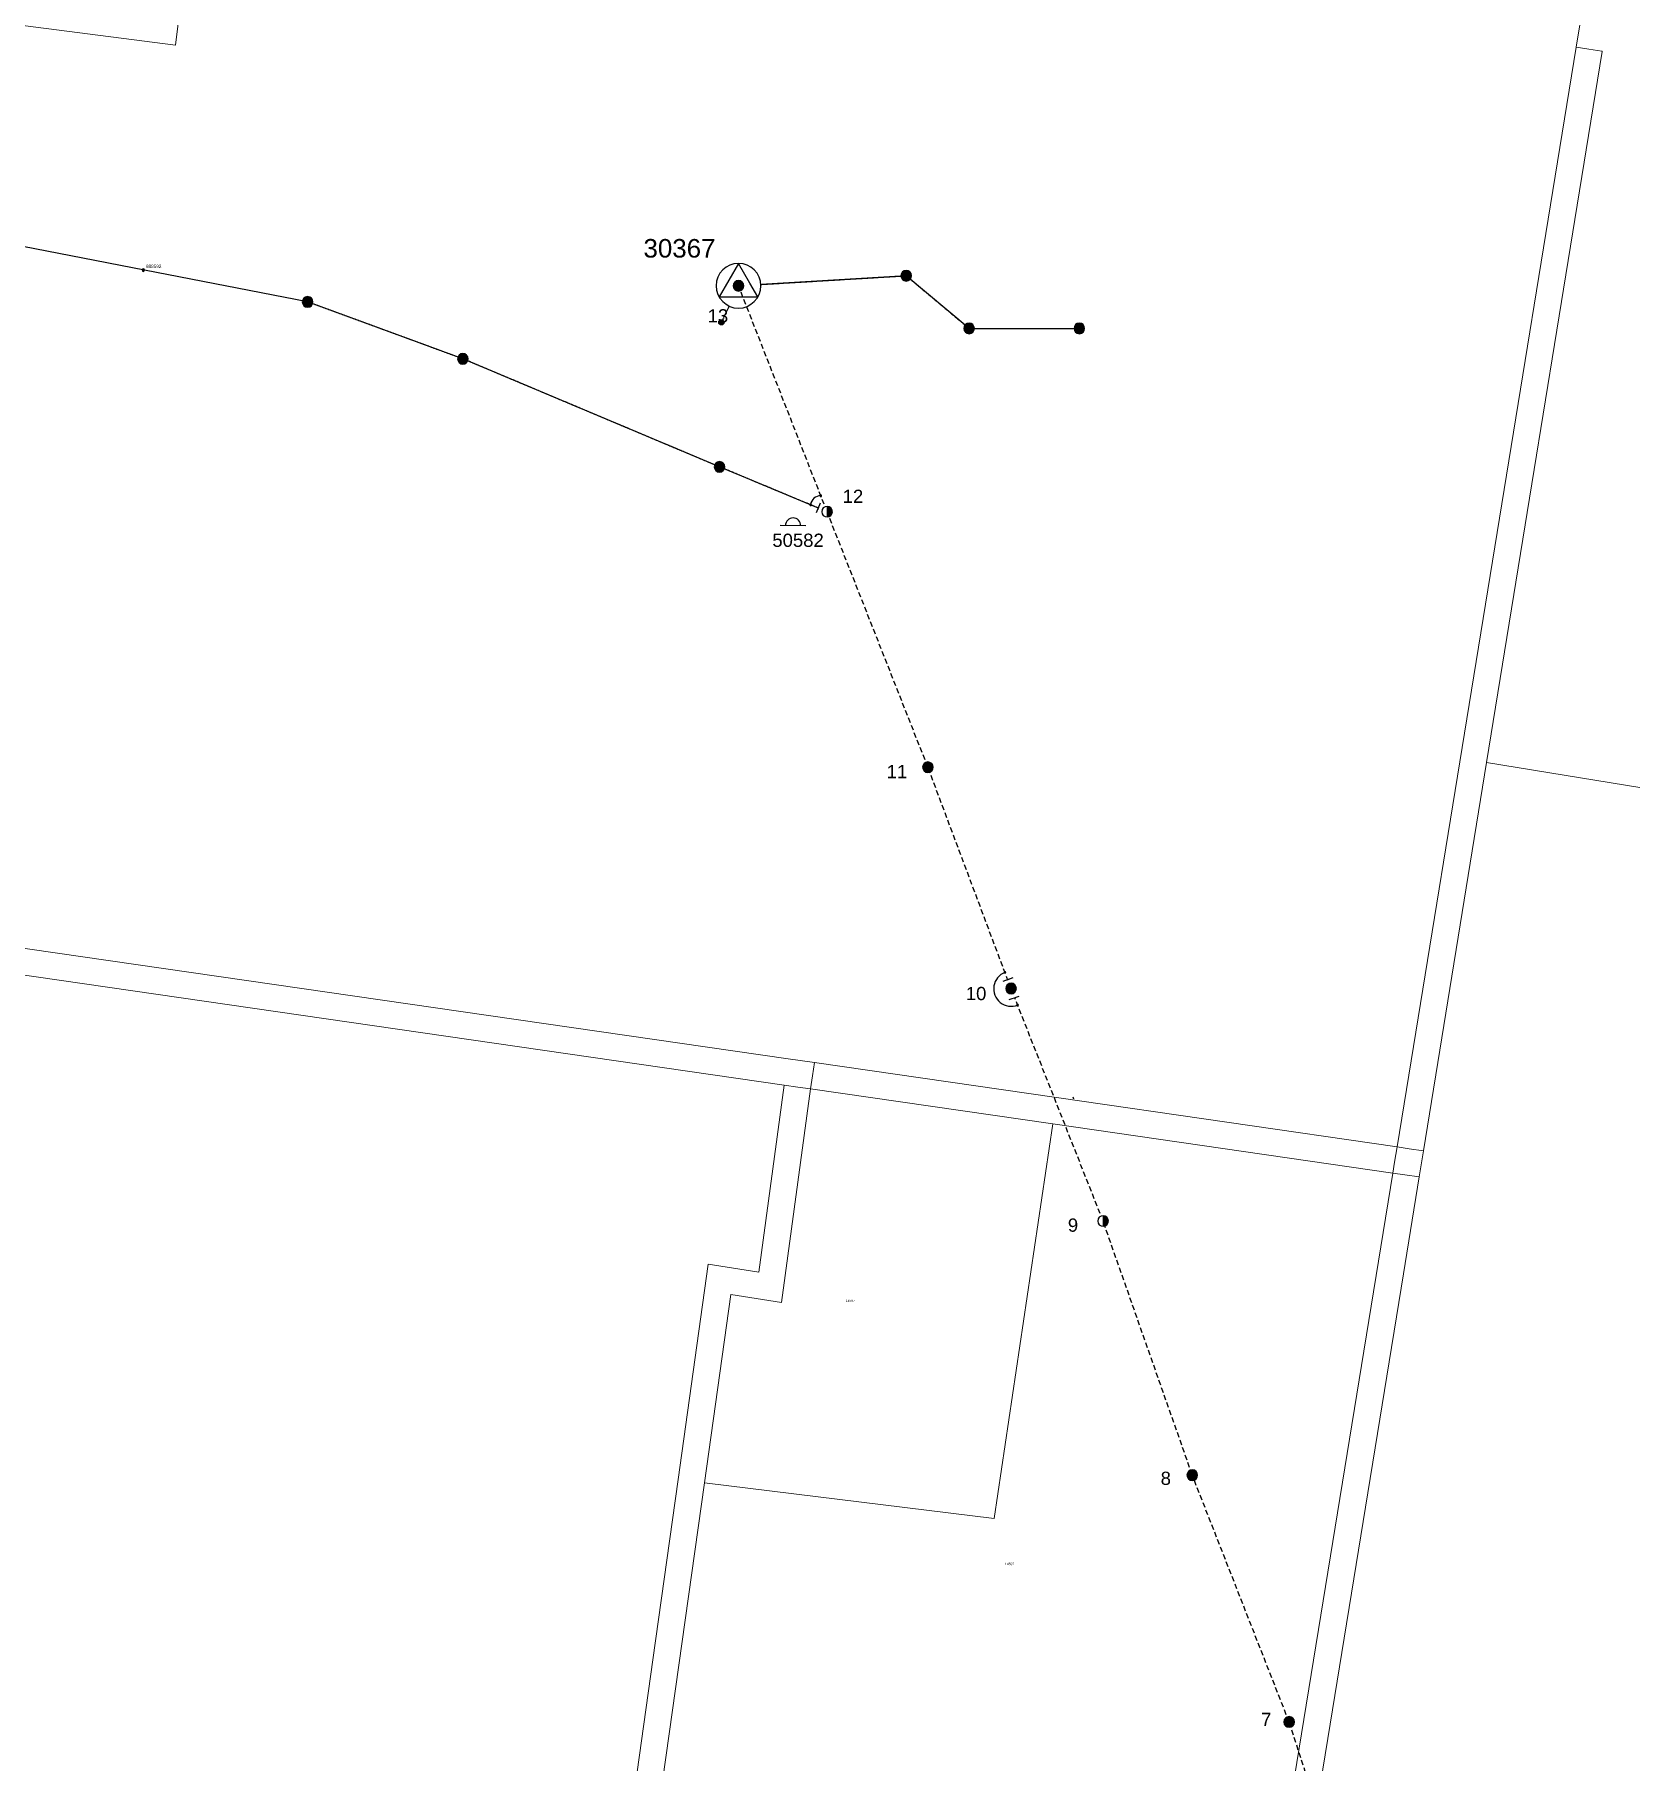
# Model space of a CAD drawing. Header units: metres. Extents: x 231386 to 236041, y 6156846 to 6161532.
# Drawn here: x 232676 to 233882, y 6158582 to 6159886 of the extents above; entities that cross this region are included whole.
import ezdxf
from ezdxf.enums import TextEntityAlignment as Align

# ---------------------------------------------------------------- set-up
doc = ezdxf.new("R2010")
doc.units = ezdxf.units.M
doc.linetypes.add('Cable Exist OH', pattern=[1, 1, 0])
doc.linetypes.add('Cable New OH', pattern=[6, 4, -2])
doc.layers.get('0').update_dxf_attribs({"color": 6})
doc.layers.add('Cadastre Land Parcels_SP_EXT', color=9, linetype='Continuous', lineweight=5)
doc.layers.add('Cadastre Roads_SP_EXT', color=9, linetype='Continuous', lineweight=5)
for name, color, linetype in [('Equip_LV_MOD', 3, 'Continuous'), ('Equip_SP_HV_MOD', 3, 'Continuous'), ('Mains_HV_MOD', 3, 'Continuous'), ('Mains_HV_NEW', 2, 'Continuous'), ('Mains_HV_New_B10', 2, 'Continuous'), ('Mains_HV_NEW_Hardwired', 2, 'Continuous'), ('Mains_LV_EXT', 7, 'Continuous'), ('Mains_LV_MOD', 3, 'Continuous'), ('OH_Details_NEW', 2, 'Continuous'), ('OH_Details_SP_MISC', 7, 'Continuous'), ('Sub_SP_TR_HV_LV_MOD', 3, 'Continuous'), ('SupportsOH_SP_TR_HV_LV_SL_EXT', 7, 'Continuous'), ('SupportsOH_SP_TR_HV_LV_SL_MOD', 3, 'Continuous'), ('SupportsOH_SP_TR_HV_LV_SL_NEW', 2, 'Continuous')]:
    doc.layers.add(name, color=color, linetype=linetype)
doc.layers.get('0').freeze()
doc.styles.add('iecARIAL', font='arial.ttf', dxfattribs={"height": 2})
doc.styles.add('POLE_LABEL', font='arial.ttf')
doc.styles.get("Standard").update_dxf_attribs({"font": 'arial.ttf'})

# ---------------------------------------------------------------- blocks, each defined once
blk = doc.blocks.new('SUB_POLE_EXT')
blk.add_wipeout([(0, 4.22), (0.42, 4.2), (0.83, 4.14), (1.21, 4.05), (1.62, 3.9), (1.99, 3.72), (2.35, 3.51), (2.68, 3.26), (2.99, 2.99), (3.28, 2.66), (3.52, 2.34), (3.76, 1.92), (3.9, 1.62), (4.04, 1.23), (4.18, 0.63), (4.22, 0), (4.18, -0.61), (4.06, -1.15), (3.9, -1.62), (3.58, -2.24), (3.22, -2.73), (2.97, -3.01), (2.68, -3.26), (2.36, -3.5), (2, -3.72), (1.64, -3.89), (1.25, -4.03), (0.82, -4.14), (0.42, -4.2), (0, -4.22), (-0.41, -4.2), (-0.8, -4.15), (-1.21, -4.05), (-1.62, -3.9), (-1.99, -3.73), (-2.35, -3.51), (-2.68, -3.26), (-2.96, -3.02), (-3.23, -2.72), (-3.51, -2.35), (-3.71, -2.01), (-3.91, -1.6), (-4.05, -1.21), (-4.16, -0.76), (-4.22, -0.14), (-4.21, 0.39), (-4.14, 0.83), (-4.03, 1.27), (-3.9, 1.63), (-3.71, 2.02), (-3.5, 2.37), (-3.28, 2.67), (-2.99, 2.99), (-2.68, 3.27), (-2.33, 3.52), (-1.98, 3.73), (-1.63, 3.9), (-1.2, 4.05), (-0.78, 4.15), (-0.4, 4.21)])
blk.add_line((2.16, 0.48), (2.16, 0.48, 0))
blk.add_lwpolyline([(-4.22, 0, 1), (4.22, 0, 1)], format="xyb", close=True)
blk.add_lwpolyline([(2.14, 0.52), (0, 4.22), (-3.66, -2.11), (3.66, -2.11)], close=True)
for tag, height, flags, p in [('ASSET_NUM', 3.5, 8, (2, 2)), ('STREET_CODE', 0.2, 9, (1.5, 0)), ('CONSTRUCTED_VOLTAGE', 0.2, 9, (1.5, -0.2)), ('OPERATING_VOLTAGE', 0.2, 9, (1.5, -0.6)), ('OPERATED_BY', 0.2, 9, (1.5, -0.8)), ('ORIENTATION', 0.2, 9, (1.5, -1.2)), ('OWNED_BY', 0.2, 9, (1.5, -1.4)), ('SECONDARY_VOLTAGE', 0.2, 9, (1.5, -1.6)), ('STATE', 0.2, 9, (1.5, -1.8)), ('SUBSTATION_TYPE', 0.2, 9, (1.5, -2)), ('STREETNAME', 0.2, 9, (1.5, -2.8)), ('SUBURB', 0.2, 9, (1.5, -3)), ('NO_PHASES', 0.2, 9, (1.5, -0.4)), ('MAINTAINED_BY', 0.2, 9, (1.5, -1)), ('USAGE', 0.2, 9, (1.5, -2.2)), ('LEGEND', 0.2, 9, (1.5, -2.4)), ('LOCATION', 0.2, 9, (1.5, -2.6)), ('NOTES', 0.2, 9, (1.5, -3.2)), ('Z', 0.2, 1, (1.5, -3.4))]:
    blk.add_attdef(tag, text='', height=height, dxfattribs=dict(flags=flags)).set_placement(p, align=Align.MIDDLE_LEFT)
blk = doc.blocks.new('POLE_EXT')
blk.add_hatch(color=256).paths.add_polyline_path([(-1, 0, 1), (1, 0, 1)])
blk.add_lwpolyline([(-1, 0, 1), (1, 0, 1)], format="xyb", close=True)
for tag, height, flags, p in [('pNumber', 2.5, 8, (-17.84, 2.07)), ('OWNED_BY', 0.2, 9, (1.35, -0.4)), ('SPECIAL_USE', 0.2, 9, (1.35, -0.8)), ('STATE', 0.2, 9, (1.35, -1)), ('cLV', 0.2, 9, (1.35, -1.4)), ('hDepth', 0.2, 9, (1.35, -1.6)), ('hDia', 0.2, 9, (1.35, -1.8)), ('cHV', 0.2, 9, (1.35, -2)), ('PARENT', 0.2, 9, (1.35, -0.6)), ('USAGE', 0.2, 9, (1.35, -1.2)), ('LBRACKET', 0.2, 9, (1.35, -2.2)), ('LExisting', 0.2, 9, (1.35, -2.4)), ('LANTNUMBER', 0.2, 9, (1.35, -2.6)), ('LOther', 0.2, 9, (1.35, -2.8)), ('LRemove', 0.2, 9, (1.35, -3)), ('LEGEND', 0.2, 9, (1.35, -3.2)), ('cLinedev', 0.2, 9, (1.35, -3.4)), ('pExisting', 0.2, 9, (1.35, -3.8)), ('pFooting', 0.2, 9, (1.35, -4.4)), ('pNew', 0.2, 9, (1.35, -4.6)), ('pRelocate', 0.2, 9, (1.35, -5)), ('pRemove', 0.2, 9, (1.35, -5.2)), ('pReplace', 0.2, 9, (1.35, -5.4)), ('pStay', 0.2, 9, (1.35, -5.6)), ('pType', 0.2, 9, (1.35, -5.8)), ('cspan', 0.2, 9, (1.35, -6)), ('STREETNAME', 0.2, 9, (1.35, -6.2)), ('SUBURB', 0.2, 9, (1.35, -6.4)), ('LOCATION', 0.2, 9, (1.35, -3.6)), ('PFNUMBER', 0.2, 9, (1.35, -4)), ('NEWPFNUMBER', 0.2, 9, (1.35, -4.2)), ('NOTES', 0.2, 9, (1.35, -6.6)), ('OPERATED_BY', 0.2, 9, (1.36, -7.01)), ('MAINTAINED_BY', 0.2, 9, (1.36, -6.81))]:
    blk.add_attdef(tag, text='', height=height, dxfattribs=dict(flags=flags)).set_placement(p, align=Align.MIDDLE_LEFT)
at = {"style": 'POLE_LABEL'}
for tag, height, flags, p in [('ASSET_NUM', 2.5, 8, (2, 2)), ('STRUCTURE_PLANT_NUMBER', 0.2, 9, (1.35, 0.03)), ('STREET_CODE', 0.2, 9, (1.35, -0.2))]:
    blk.add_attdef(tag, text='', height=height, dxfattribs=dict(at, flags=flags)).set_placement(p, align=Align.MIDDLE_LEFT)
at = {"flags": 1}
blk.add_attdef('Z', (1.35, -7.33), '', height=0.2, dxfattribs=at)
blk = doc.blocks.new('*U41')
blk.add_line((-7.54, -7.46), (-12.03, -9.15))
blk.add_lwpolyline([(-8.43, -7.8, 0.414214), (-10.29, -6.96, 0.414214), (-11.13, -8.81)], format="xyb")
for tag, height, flags, p in [('ASSET_NUM', 2.5, 8, (2, 2)), ('STREET_CODE', 0.2, 9, (1.5, 0)), ('ACTUAL_STATUS', 0.2, 9, (1.5, -0.2)), ('CONSTRUCTED_VOLTAGE', 0.2, 9, (1.5, -0.4)), ('OPERATING_VOLTAGE', 0.2, 9, (1.5, -0.8)), ('ORIENTATION', 0.2, 9, (1.5, -1)), ('OWNED_BY', 0.2, 9, (1.5, -1.2)), ('OPERATED_BY', 0.2, 9, (1.5, -1.4)), ('STATE', 0.2, 9, (1.5, -1.8)), ('SWITCH_TYPE', 0.2, 9, (1.5, -2)), ('STREETNAME', 0.2, 9, (1.5, -2.8)), ('SUBURB', 0.2, 9, (1.5, -3)), ('NO_PHASES', 0.2, 9, (1.5, -0.6)), ('MAINTAINED_BY', 0.2, 9, (1.5, -1.6)), ('USAGE', 0.2, 9, (1.5, -2.2)), ('LEGEND', 0.2, 9, (1.5, -2.4)), ('LOCATION', 0.2, 9, (1.5, -2.6)), ('NOTES', 0.2, 9, (1.5, -3.2)), ('Z', 0.2, 1, (1.5, -3.6)), ('LABEL_ALIGNMENT', 0.2, 9, (1.5, -3.4))]:
    blk.add_attdef(tag, text='', height=height, dxfattribs=dict(flags=flags)).set_placement(p, align=Align.MIDDLE_LEFT)
blk = doc.blocks.new('End Shackle_EXT')
blk.add_wipeout([(0, 0.3), (1.8, 0.3), (1.8, -0.3), (0, -0.3)])
blk.add_line((1.8, -1), (1.8, 1))
at = {"flags": 1}
blk.add_attdef('Z', (0, 0), '', height=0.2, dxfattribs=at)
at = {"flags": 9}
for tag, p in [('CONNECTOR_TYPE', (0, 0)), ('CONSTRUCTED_VOLTAGE', (0, -0.2)), ('NO_PHASES', (0, -0.4)), ('OPERATING_VOLTAGE', (0, -0.6)), ('ORIENTATION', (0, -0.8)), ('OWNED_BY', (0, -1)), ('STATE', (0, -1.2)), ('USAGE', (0, -1.4)), ('NOTES', (0, -1.6))]:
    blk.add_attdef(tag, text='', height=0.2, dxfattribs=at).set_placement(p, align=Align.MIDDLE_LEFT)
blk = doc.blocks.new('CONNECTOR_NODE_EXT')
h = blk.add_hatch(color=256)
edge = h.paths.add_edge_path()
edge.add_arc((0, 0), 0.5, 0, 360)
blk.add_circle((0, 0), 0.5)
at = {"flags": 1}
blk.add_attdef('Z', (0, 0), '', height=0.2, dxfattribs=at)
at = {"flags": 9}
for tag, p in [('CONNECTOR_TYPE', (0, 0)), ('CONSTRUCTED_VOLTAGE', (0, -0.2)), ('OPERATING_VOLTAGE', (0, -0.6)), ('ORIENTATION', (0, -0.8)), ('SUBTYPE', (0, -1)), ('NO_PHASES', (0, -0.4)), ('USAGE', (0, -1.2)), ('NOTES', (0, -1.4))]:
    blk.add_attdef(tag, text='', height=0.2, dxfattribs=at).set_placement(p, align=Align.MIDDLE_LEFT)
blk = doc.blocks.new('POLE_REPLACE_NEW')
for tag, flags, p in [('cLinedev', 9, (1.5, -3.2)), ('LRemove', 9, (1.5, -2.8)), ('LEGEND', 9, (1.5, -3)), ('cspan', 9, (1.5, -5.6)), ('SUBURB', 9, (1.5, -5.8)), ('STREETNAME', 9, (1.5, -6)), ('OPERATED_BY', 9, (1.5, -6.6)), ('pExisting', 9, (1.5, -3.4)), ('PFNUMBER', 9, (1.5, -3.6)), ('NEWPFNUMBER', 9, (1.5, -3.8)), ('pFooting', 9, (1.5, -4)), ('pNew', 9, (1.5, -4.2)), ('pNumber', 9, (1.5, -4.4)), ('pRelocate', 9, (1.5, -4.6)), ('pRemove', 9, (1.5, -4.8)), ('pReplace', 9, (1.5, -5)), ('pStay', 9, (1.5, -5.2)), ('pType', 9, (1.5, -5.4)), ('LOCATION', 9, (1.5, -6.2)), ('NOTES', 9, (1.5, -6.4)), ('Z', 1, (1.5, -7)), ('MAINTAINED_BY', 9, (1.5, -6.8))]:
    blk.add_attdef(tag, text='', height=0.2, dxfattribs=dict(flags=flags)).set_placement(p, align=Align.MIDDLE_LEFT)
blk.add_wipeout([(0, 1), (-0.13, 0.99), (-0.25, 0.97), (-0.37, 0.93), (-0.48, 0.88), (-0.59, 0.81), (-0.68, 0.73), (-0.77, 0.64), (-0.84, 0.54), (-0.9, 0.43), (-0.95, 0.31), (-0.98, 0.19), (-1, 0.06), (-1, -0.06), (-0.98, -0.19), (-0.95, -0.31), (-0.9, -0.43), (-0.84, -0.54), (-0.77, -0.64), (-0.68, -0.73), (-0.59, -0.81), (-0.48, -0.88), (-0.37, -0.93), (-0.25, -0.97), (-0.13, -0.99), (0, -1), (0.13, -0.99), (0.25, -0.97), (0.37, -0.93), (0.48, -0.88), (0.59, -0.81), (0.68, -0.73), (0.77, -0.64), (0.84, -0.54), (0.9, -0.43), (0.95, -0.31), (0.98, -0.19), (1, -0.06), (1, 0.06), (0.98, 0.19), (0.95, 0.31), (0.9, 0.43), (0.84, 0.54), (0.77, 0.64), (0.68, 0.73), (0.59, 0.81), (0.48, 0.88), (0.37, 0.93), (0.25, 0.97), (0.13, 0.99)])
h = blk.add_hatch(color=256)
edge = h.paths.add_edge_path()
edge.add_arc((0, 0), 1, 270, 450)
edge.add_line((0, 1), (0, -1))
blk.add_lwpolyline([(0, 1), (0, -1)])
at = {"lineweight": -3}
blk.add_arc((0, 0), 1, 90, 270, dxfattribs=at)
blk.add_arc((0, 0), 1, 270, 90)
for tag, height, flags, p in [('ASSET_NUM', 2.5, 8, (2, 2)), ('STREET_CODE', 0.2, 9, (1.5, 0)), ('OWNED_BY', 0.2, 9, (1.5, -0.2)), ('SPECIAL_USE', 0.2, 9, (1.5, -0.6)), ('STATE', 0.2, 9, (1.5, -0.8)), ('cLV', 0.2, 9, (1.5, -1.2)), ('cHV', 0.2, 9, (1.5, -1.8)), ('PARENT', 0.2, 9, (1.5, -0.4)), ('USAGE', 0.2, 9, (1.5, -1)), ('hDepth', 0.2, 9, (1.5, -1.4)), ('hDia', 0.2, 9, (1.5, -1.6)), ('LBRACKET', 0.2, 9, (1.5, -2)), ('LExisting', 0.2, 9, (1.5, -2.2)), ('LANTNUMBER', 0.2, 9, (1.5, -2.4)), ('LOther', 0.2, 9, (1.5, -2.6))]:
    blk.add_attdef(tag, text='', height=height, dxfattribs=dict(flags=flags)).set_placement(p, align=Align.MIDDLE_LEFT)
at = {"style": 'POLE_LABEL', "flags": 9}
blk.add_attdef('STRUCTURE_PLANT_NUMBER', text='', height=0.2, dxfattribs=at).set_placement((1.5, 0.24), align=Align.MIDDLE_LEFT)
blk = doc.blocks.new('End Shackle_NEW')
at = {"flags": 9}
for tag, p in [('OPERATED_BY', (0, -2.01)), ('MAINTAINED_BY', (0, -1.81))]:
    blk.add_attdef(tag, text='', height=0.2, dxfattribs=at).set_placement(p, align=Align.MIDDLE_LEFT)
blk.add_wipeout([(-0.25, 0), (-0.25, 1.81), (0.25, 1.82), (0.25, 0)])
blk.add_line((1, 1.81), (-1, 1.81))
at = {"flags": 1}
blk.add_attdef('Z', (0, 0), '', height=0.2, dxfattribs=at)
at = {"flags": 9}
for tag, p in [('CONNECTOR_TYPE', (0, 0)), ('CONSTRUCTED_VOLTAGE', (0, -0.2)), ('OPERATING_VOLTAGE', (0, -0.6)), ('ORIENTATION', (0, -0.8)), ('OWNED_BY', (0, -1)), ('STATE', (0, -1.2)), ('NO_PHASES', (0, -0.4)), ('USAGE', (0, -1.4)), ('NOTES', (0, -1.6))]:
    blk.add_attdef(tag, text='', height=0.2, dxfattribs=at).set_placement(p, align=Align.MIDDLE_LEFT)
blk = doc.blocks.new('BOND POINT')
blk.add_hatch(color=256).paths.add_polyline_path([(-1, 0, 1), (1, 0, 1)])
blk.add_lwpolyline([(-1, 0, 1), (1, 0, 1)], format="xyb", close=True)

msp = doc.modelspace()

# ---------------------------------------------------------------- linework, layer by layer
at = {"layer": 'Cadastre Land Parcels_SP_EXT', "linetype": 'Continuous'}
msp.add_lwpolyline([(232883.3, 6160693.1), (232782.8, 6159877.8), (232546.1, 6159908.3)], dxfattribs=at)
for points in [[(234500, 6158819.9), (234562.9, 6159207.5), (234171.4, 6159271.3), (233773.1, 6159336.3), (233725.4, 6159042.8), (233722.2, 6159023.3), (233710.3, 6158950), (233644.1, 6158543.4), (234434.2, 6158415.3), (234500, 6158819.9)], [(233242.4, 6159092.6), (232439, 6159208.7), (232348.2, 6158557.1), (232210.8, 6158573.3), (232189.2, 6158425.8), (232843, 6158335.7), (233093.2, 6158301.3), (233126.1, 6158536.1), (233143.2, 6158658.6), (233162.3, 6158794.8), (233185.1, 6158957.2), (233223.4, 6158951.3), (233242.4, 6159092.6)], [(233445.4, 6159063.2), (233262.3, 6159089.7), (233240.6, 6158928.4), (233202.2, 6158934.3), (233182.3, 6158792.3), (233401.2, 6158765.2), (233445.4, 6159063.2)], [(233702.3, 6159026.1), (233445.4, 6159063.2), (233401.2, 6158765.2), (233182.3, 6158792.3), (233163, 6158654.6), (233145.9, 6158532.9), (233610, 6158458.8), (233624.3, 6158547), (233702.3, 6159026.1)]]:
    msp.add_lwpolyline(points, close=True, dxfattribs=at)
at = {"layer": 'Cadastre Roads_SP_EXT', "linetype": 'Continuous'}
for points in [[(233860.2, 6159873.3), (233850.3, 6159874.9), (233840.7, 6159876.4), (233705.6, 6159046), (233714.6, 6159044.5), (233725.4, 6159042.8), (233773.1, 6159336.3), (233860.5, 6159873.2), (233860.2, 6159873.3)], [(233703.6, 6159034.3), (233705.6, 6159046), (233448.3, 6159083.2), (233265.3, 6159109.7), (233263.8, 6159099.6), (233262.3, 6159089.7), (233445.4, 6159063.2), (233702.3, 6159026.1), (233703.6, 6159034.3)], [(233262.3, 6159089.7), (233252.7, 6159091.1), (233242.4, 6159092.6), (233223.4, 6158951.3), (233185.1, 6158957.2), (233162.3, 6158794.8), (233143.2, 6158658.6), (233126.1, 6158536.1), (233145.9, 6158532.9), (233163, 6158654.6), (233182.3, 6158792.3), (233202.2, 6158934.3), (233240.6, 6158928.4), (233262.3, 6159089.7)], [(233710.3, 6158950), (233722.2, 6159023.3), (233711.4, 6159024.8), (233702.3, 6159026.1), (233624.3, 6158547), (233633.8, 6158545.3), (233644.1, 6158543.4), (233710.3, 6158950)]]:
    msp.add_lwpolyline(points, close=True, dxfattribs=at)
at = {"layer": 'Mains_HV_New_B10', "linetype": 'Cable New OH'}
msp.add_lwpolyline([(233649.4, 6158533.2), (233624, 6158611.5), (233550.8, 6158798), (233483.4, 6158989.9), (233413.9, 6159165.5)], dxfattribs=at)
at = {"layer": 'Mains_HV_New_B10', "color": 7, "linetype": 'Cable New OH'}
msp.add_lwpolyline([(233461.3, 6159082), (233460.7, 6159083.5)], dxfattribs=at)
at = {"layer": 'Mains_HV_NEW_Hardwired', "linetype": 'Continuous'}
msp.add_arc((233414, 6159165.3), 13.2, 110.6293, 291.3719, dxfattribs=at).dxf.unprotected_set("ltscale", 0)
at = {"layer": 'Mains_LV_MOD', "linetype": 'Cable Exist OH'}
for points in [[(233208, 6159696.2), (233195.1, 6159668.6)], [(233208, 6159696.2), (233334.7, 6159703.8), (233382.2, 6159664)]]:
    msp.add_lwpolyline(points, dxfattribs=at)
at = {"layer": 'OH_Details_SP_MISC', "color": 7, "linetype": 'Continuous', "flags": 128}
for points in [[(232882.5, 6159684), (232759.4, 6159707.9), (232638.6, 6159731.4)], [(233382.2, 6159664), (233334.7, 6159703.8), (233208, 6159696.2)]]:
    msp.add_lwpolyline(points, dxfattribs=at)

# ---------------------------------------------------------------- block references
at = {"layer": 'Equip_LV_MOD', "xscale": 4, "yscale": 4, "zscale": 4}
msp.add_blockref('CONNECTOR_NODE_EXT', (233195.1, 6159668.6), dxfattribs=at)
at = {"layer": 'Mains_HV_NEW_Hardwired', "color": 7, "linetype": 'Continuous', "xscale": 0.6, "yscale": 0.6, "zscale": 0.6}
for p in [(233409.3, 6159177.7), (233418.8, 6159153)]:
    msp.add_blockref('BOND POINT', p, dxfattribs=at).dxf.unprotected_set("ltscale", 0)
at = {"layer": 'Mains_LV_EXT', "rotation": 178.9542000020896}
msp.add_blockref('End Shackle_EXT', (233465.5, 6159664), dxfattribs=at)
at = {"layer": 'OH_Details_NEW', "color": 7, "linetype": 'Continuous', "xscale": 4, "yscale": 4, "zscale": 4, "rotation": 67.45116248476802}
msp.add_blockref('End Shackle_NEW', (233274.9, 6159525.6), dxfattribs=at).dxf.unprotected_set("ltscale", 0)
at = {"layer": 'SupportsOH_SP_TR_HV_LV_SL_EXT'}
ref = msp.add_blockref('POLE_EXT', (232758.4, 6159708.1), dxfattribs=at)
ref.add_attrib('ASSET_NUM', '888592', dxfattribs={"layer": '0', "height": 2.5, "style": 'POLE_LABEL'}).set_placement((232760.4, 6159708.9), align=Align.BOTTOM_LEFT)
at = {"layer": 'SupportsOH_SP_TR_HV_LV_SL_EXT', "xscale": 4, "yscale": 4, "zscale": 4}
for p in [(232882.5, 6159684), (232999.8, 6159641)]:
    msp.add_blockref('POLE_EXT', p, dxfattribs=at)
at = {"layer": 'SupportsOH_SP_TR_HV_LV_SL_MOD', "xscale": 4, "yscale": 4, "zscale": 4}
for p in [(233334.7, 6159703.8), (233382.2, 6159664), (233193.7, 6159559.4)]:
    msp.add_blockref('POLE_EXT', p, dxfattribs=at)
at = {"layer": 'SupportsOH_SP_TR_HV_LV_SL_MOD', "color": 7, "linetype": 'Continuous'}
ref = msp.add_blockref('POLE_EXT', (233351.1, 6159332.6), dxfattribs=dict(at, xscale=4, yscale=4, zscale=4))
ref.add_attrib('pNumber', '11', dxfattribs={"height": 10, "style": 'iecARIAL'}).set_placement((233319.9, 6159329.3), align=Align.MIDDLE_LEFT)
ref = msp.add_blockref('POLE_EXT', (233550.8, 6158798), dxfattribs=dict(at, xscale=4, yscale=4, zscale=4))
ref.add_attrib('pNumber', '8', dxfattribs={"height": 10, "style": 'iecARIAL'}).set_placement((233526.9, 6158795.6), align=Align.MIDDLE_LEFT)
ref = msp.add_blockref('POLE_EXT', (233624, 6158611.6), dxfattribs=dict(at, xscale=4, yscale=4, zscale=4))
ref.add_attrib('pNumber', '7', dxfattribs={"height": 10, "style": 'iecARIAL'}).set_placement((233602.8, 6158613.5), align=Align.MIDDLE_LEFT)

# ---------------------------------------------------------------- texts
at = {"layer": 'Cadastre Land Parcels_SP_EXT'}
for p in [(233289, 6158928.8), (233409.3, 6158730)]:
    msp.add_text('14597', height=1.8, dxfattribs=at).set_placement(p)

# ---------------------------------------------------------------- next in the draw order: linework, layer by layer
at = {"layer": 'Cadastre Land Parcels_SP_EXT', "linetype": 'Continuous'}
msp.add_lwpolyline([(232145.7, 6159966.8), (232114.2, 6159738.8), (232092.7, 6159583.6), (232489, 6159519.9), (232446.1, 6159228), (233245.4, 6159112.5), (233265.3, 6159109.7), (233448.3, 6159083.2), (233705.6, 6159046), (233840.7, 6159876.4), (233844, 6159896.3)], dxfattribs=at)
at = {"layer": 'Mains_HV_MOD', "color": 7, "linetype": 'Cable Exist OH'}
msp.add_lwpolyline([(233274.9, 6159525.6), (233193.7, 6159559.4), (232999.8, 6159641), (232882.5, 6159684)], dxfattribs=at)
at = {"layer": 'Mains_HV_New_B10', "color": 7, "linetype": 'Cable New OH'}
msp.add_lwpolyline([(233413.9, 6159165.3), (233351.1, 6159332.6), (233274.9, 6159525.6)], dxfattribs=at)
at = {"layer": 'Mains_HV_NEW_Hardwired', "color": 7, "linetype": 'Continuous'}
msp.add_arc((233270.2, 6159529.9), 7.8, 90.5004, 173.3194, dxfattribs=at).dxf.unprotected_set("ltscale", 0)
at = {"layer": 'Mains_LV_EXT', "linetype": 'Cable Exist OH'}
msp.add_lwpolyline([(233382.2, 6159664), (233465.5, 6159664)], dxfattribs=at)

# ---------------------------------------------------------------- next in the draw order: block references
at = {"layer": 'Equip_SP_HV_MOD'}
ref = msp.add_blockref('*U41', (233297.7, 6159531.9), dxfattribs=dict(at, xscale=4, yscale=4, zscale=4, rotation=338.7789146837964))
ref.add_attrib('ASSET_NUM', '50582', dxfattribs={"layer": '0', "height": 10}).set_placement((233272.4, 6159509), align=Align.TOP_RIGHT)
at = {"layer": 'Mains_HV_NEW_Hardwired', "color": 7, "linetype": 'Continuous', "xscale": 0.6, "yscale": 0.6, "zscale": 0.6}
for p in [(233270.2, 6159537.6), (233262.5, 6159530.8)]:
    msp.add_blockref('BOND POINT', p, dxfattribs=at).dxf.unprotected_set("ltscale", 0)
at = {"layer": 'SupportsOH_SP_TR_HV_LV_SL_MOD', "xscale": 4, "yscale": 4, "zscale": 4}
msp.add_blockref('POLE_EXT', (233465.5, 6159664), dxfattribs=at)
at = {"layer": 'SupportsOH_SP_TR_HV_LV_SL_NEW', "color": 7, "linetype": 'Continuous'}
ref = msp.add_blockref('POLE_REPLACE_NEW', (233483.4, 6158989.9), dxfattribs=dict(at, xscale=4, yscale=4, zscale=4))
ref.add_attrib('pNumber', '9', dxfattribs={"height": 10, "style": 'iecARIAL'}).set_placement((233456.8, 6158986.8), align=Align.MIDDLE_LEFT)

# ---------------------------------------------------------------- next in the draw order: block references
at = {"layer": 'Mains_HV_NEW', "color": 7, "linetype": 'Continuous', "xscale": 4, "yscale": 4, "zscale": 4, "rotation": 198.8145400927708}
msp.add_blockref('End Shackle_NEW', (233413.9, 6159165.3), dxfattribs=at).dxf.unprotected_set("ltscale", 0)
at = {"layer": 'Sub_SP_TR_HV_LV_MOD'}
ref = msp.add_blockref('SUB_POLE_EXT', (233208, 6159696.2), dxfattribs=dict(at, xscale=4, yscale=4, zscale=4))
ref.add_attrib('ASSET_NUM', '30367', dxfattribs={"layer": '0', "height": 14}).set_placement((233190.6, 6159713.3), align=Align.BOTTOM_RIGHT)

# ---------------------------------------------------------------- next in the draw order: linework, layer by layer
at = {"layer": 'Mains_HV_New_B10', "color": 7, "linetype": 'Cable New OH'}
msp.add_lwpolyline([(233274.9, 6159525.6), (233208, 6159696.2)], dxfattribs=at)
at = {"layer": 'OH_Details_SP_MISC', "color": 7, "linetype": 'Continuous'}
msp.add_lwpolyline([(233274.9, 6159525.6), (233193.7, 6159559.4), (232999.8, 6159641), (232882.5, 6159684)], dxfattribs=at)

# ---------------------------------------------------------------- next in the draw order: block references
at = {"layer": 'Mains_HV_NEW', "color": 7, "linetype": 'Continuous', "xscale": 4, "yscale": 4, "zscale": 4, "rotation": 19.88217406015371}
msp.add_blockref('End Shackle_NEW', (233413.9, 6159165.3), dxfattribs=at).dxf.unprotected_set("ltscale", 0)
at = {"layer": 'SupportsOH_SP_TR_HV_LV_SL_MOD', "color": 7, "linetype": 'Continuous'}
ref = msp.add_blockref('POLE_EXT', (233208, 6159696.2), dxfattribs=dict(at, xscale=4, yscale=4, zscale=4))
ref.add_attrib('pNumber', '13', dxfattribs={"height": 10, "style": 'iecARIAL'}).set_placement((233184.7, 6159673.5), align=Align.MIDDLE_LEFT)

# ---------------------------------------------------------------- next in the draw order: block references
at = {"layer": 'Mains_HV_NEW', "color": 7, "linetype": 'Continuous', "xscale": 3.999999999999999, "yscale": 3.999999999999999, "zscale": 3.999999999999999, "rotation": 67.73570382733607}
msp.add_blockref('End Shackle_NEW', (233274.9, 6159525.7), dxfattribs=at).dxf.unprotected_set("ltscale", 0)
at = {"layer": 'SupportsOH_SP_TR_HV_LV_SL_MOD', "color": 7, "linetype": 'Continuous'}
ref = msp.add_blockref('POLE_EXT', (233413.9, 6159165.5), dxfattribs=dict(at, xscale=4, yscale=4, zscale=4))
ref.add_attrib('pNumber', '10', dxfattribs={"height": 10, "style": 'iecARIAL'}).set_placement((233379.7, 6159161.7), align=Align.MIDDLE_LEFT)

# ---------------------------------------------------------------- next in the draw order: block references
at = {"layer": 'SupportsOH_SP_TR_HV_LV_SL_NEW', "color": 7, "linetype": 'Continuous'}
ref = msp.add_blockref('POLE_REPLACE_NEW', (233274.9, 6159525.6), dxfattribs=dict(at, xscale=4, yscale=4, zscale=4))
ref.add_attrib('pNumber', '12', dxfattribs={"height": 10, "style": 'iecARIAL'}).set_placement((233286.7, 6159537.2), align=Align.MIDDLE_LEFT)

doc.saveas('drawing.dxf')
